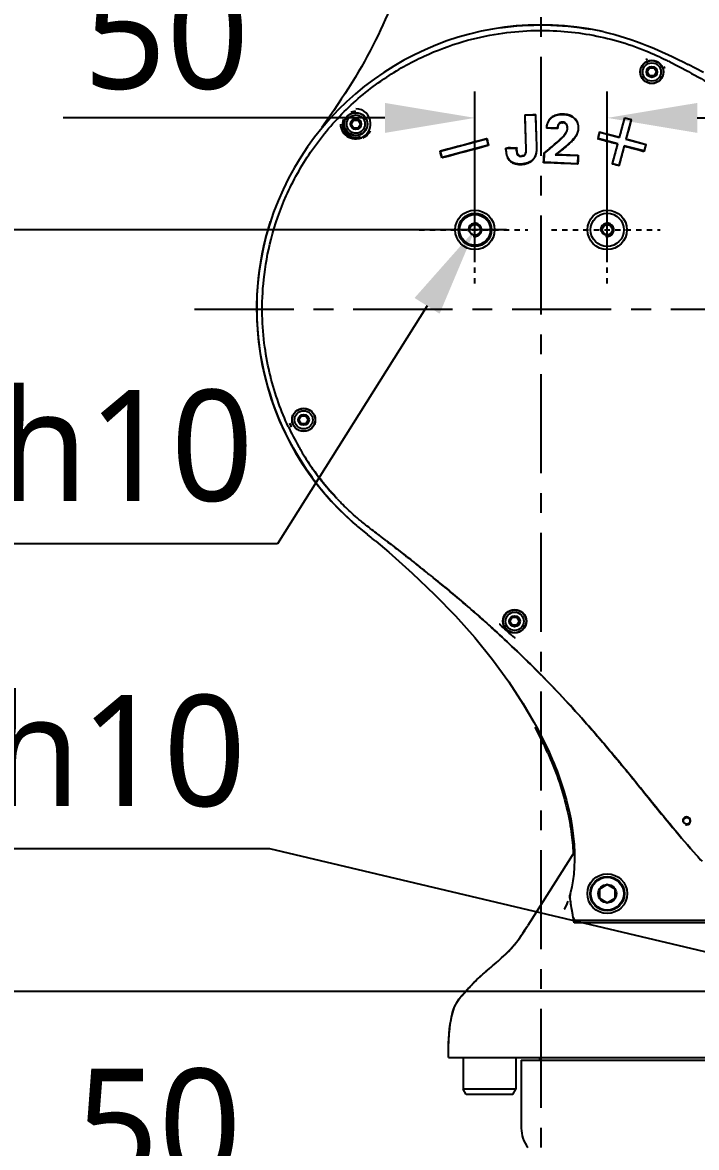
# Model space of a CAD drawing. Header units: millimetres. Extents: x 5828 to 6704, y 123 to 421.
# Drawn here: x 6404.27 to 6417.01, y 231.3 to 252.57 of the extents above; entities that cross this region are included whole.
import ezdxf
from ezdxf import colors
from ezdxf.entities.mleader import LeaderData, LeaderLine
from ezdxf.math import Vec2, Vec3

# ---------------------------------------------------------------- set-up
doc = ezdxf.new("R2010")
doc.units = ezdxf.units.MM
doc.linetypes.add('BANKLINE1', pattern=[5.5, 4, -1.5])
doc.linetypes.add('CENTER', pattern=[0.6, 0.375, -0.075, 0.075, -0.075])
for name, color, linetype in [('00_COMPONENTS', 7, 'BANKLINE1'), ('DIM', 7, 'Continuous'), ('外形图', 7, 'Continuous')]:
    doc.layers.add(name, color=color, linetype=linetype)
doc.styles.add('微软雅黑', font='msyh.ttc', dxfattribs={"height": 2.1})
doc.dimstyles.new('尺寸标注_1_20比例', dxfattribs={"dimtxt": 2.1, "dimasz": 1.7, "dimexe": 0.5, "dimexo": 0.4, "dimgap": 0.5, "dimtad": 1, "dimdec": 1, "dimlfac": 20, "dimdsep": 46, "dimtxsty": '微软雅黑', "dimcen": 0.09, "dimadec": 0, "dimazin": 0, "dimtp": 0.01, "dimtm": 0.01, "dimtfac": 1, "dimtdec": 1, "dimtofl": 0, "dimtmove": 0, "dimatfit": 3, "dimfxl": 1, "dimtolj": 1, "dimarcsym": 0})

# ---------------------------------------------------------------- blocks, each defined once
blk = doc.blocks.new('*D1505')
at = {"layer": 'Defpoints', "color": 0}
for p in [(6415.321, 250.77), (6412.821, 247.64), (6415.321, 247.64)]:
    blk.add_point(p, dxfattribs=at)
at = {"layer": '外形图', "color": 0, "lineweight": -2, "ltscale": 20}
for p, q in [((6412.821, 248.04), (6412.821, 251.27)), ((6415.321, 248.04), (6415.321, 251.27)), ((6411.121, 250.77), (6405.042, 250.77)), ((6417.021, 250.77), (6418.721, 250.77))]:
    blk.add_line(p, q, dxfattribs=at)
at = {"layer": '外形图', "color": 0}
for points in [[(6411.121, 250.487), (6411.121, 251.053), (6412.821, 250.77)], [(6417.021, 251.053), (6417.021, 250.487), (6415.321, 250.77)]]:
    blk.add_solid(points, dxfattribs=at)
at = {"layer": '外形图', "color": 0, "insert": (6406.992, 252.356), "char_height": 2.1, "attachment_point": 5, "style": '微软雅黑'}
blk.add_mtext('\\A1;50', dxfattribs=at)
blk = doc.blocks.new('*D1506')
at = {"layer": 'Defpoints', "color": 0}
for p in [(6420.321, 235.272), (6422.821, 235.272), (6422.821, 230.141)]:
    blk.add_point(p, dxfattribs=at)
at = {"layer": '外形图', "color": 0, "lineweight": -2, "ltscale": 20}
for p, q in [((6420.321, 234.872), (6420.321, 229.641)), ((6422.821, 234.872), (6422.821, 229.641)), ((6418.621, 230.141), (6404.894, 230.141)), ((6424.521, 230.141), (6426.221, 230.141))]:
    blk.add_line(p, q, dxfattribs=at)
at = {"layer": '外形图', "color": 0}
for points in [[(6418.621, 229.858), (6418.621, 230.424), (6420.321, 230.141)], [(6424.521, 230.424), (6424.521, 229.858), (6422.821, 230.141)]]:
    blk.add_solid(points, dxfattribs=at)
at = {"layer": '外形图', "color": 0, "insert": (6406.844, 231.727), "char_height": 2.1, "attachment_point": 5, "style": '微软雅黑'}
blk.add_mtext('\\A1;50', dxfattribs=at)
blk = doc.blocks.new('*D1509')
at = {"layer": 'Defpoints', "color": 0}
for p in [(6411.821, 280.928), (6416.709, 222.153), (6442.674, 222.153)]:
    blk.add_point(p, dxfattribs=at)
at = {"layer": '外形图', "color": 0, "lineweight": -2, "ltscale": 20}
for p, q in [((6412.221, 280.928), (6443.174, 280.928)), ((6442.674, 279.228), (6442.674, 223.853)), ((6417.109, 222.153), (6443.174, 222.153))]:
    blk.add_line(p, q, dxfattribs=at)
at = {"layer": '外形图', "color": 0}
for points in [[(6442.957, 279.228), (6442.39, 279.228), (6442.674, 280.928)], [(6442.39, 223.853), (6442.957, 223.853), (6442.674, 222.153)]]:
    blk.add_solid(points, dxfattribs=at)
at = {"layer": '外形图', "color": 0, "insert": (6441.082, 251.54), "char_height": 2.1, "attachment_point": 5, "rotation": 90, "style": '微软雅黑'}
blk.add_mtext('\\A1;1175.5', dxfattribs=at)
blk = doc.blocks.new('*D1543')
at = {"layer": 'Defpoints', "color": 0}
for p in [(6421.321, 234.253), (6388.418, 222.153), (6418.196, 222.153)]:
    blk.add_point(p, dxfattribs=at)
at = {"layer": 'DIM', "color": 0, "linetype": 'ByBlock', "lineweight": -2, "ltscale": 20}
for p, q in [((6420.921, 234.253), (6387.918, 234.253)), ((6388.418, 232.553), (6388.418, 223.853)), ((6417.796, 222.153), (6387.918, 222.153))]:
    blk.add_line(p, q, dxfattribs=at)
at = {"layer": 'DIM', "color": 0}
for points in [[(6388.701, 232.553), (6388.135, 232.553), (6388.418, 234.253)], [(6388.135, 223.853), (6388.701, 223.853), (6388.418, 222.153)]]:
    blk.add_solid(points, dxfattribs=at)
at = {"layer": 'DIM', "color": 0, "insert": (6386.85, 228.203), "char_height": 2.1, "attachment_point": 5, "rotation": 90, "style": '微软雅黑'}
blk.add_mtext('\\A1;242', dxfattribs=at)
blk = doc.blocks.new('*D1544')
at = {"layer": 'Defpoints', "color": 0}
for p in [(6413.82, 248.653), (6388.418, 234.253), (6421.321, 234.253)]:
    blk.add_point(p, dxfattribs=at)
at = {"layer": 'DIM', "color": 0, "linetype": 'ByBlock', "lineweight": -2, "ltscale": 20}
for p, q in [((6413.42, 248.653), (6387.918, 248.653)), ((6388.418, 246.953), (6388.418, 235.953)), ((6420.921, 234.253), (6387.918, 234.253))]:
    blk.add_line(p, q, dxfattribs=at)
at = {"layer": 'DIM', "color": 0}
for points in [[(6388.701, 246.953), (6388.135, 246.953), (6388.418, 248.653)], [(6388.135, 235.953), (6388.701, 235.953), (6388.418, 234.253)]]:
    blk.add_solid(points, dxfattribs=at)
at = {"layer": 'DIM', "color": 0, "insert": (6386.833, 241.453), "char_height": 2.1, "attachment_point": 5, "rotation": 90, "style": '微软雅黑'}
blk.add_mtext('\\A1;288', dxfattribs=at)
blk = doc.blocks.new('*D1545')
at = {"layer": 'Defpoints', "color": 0}
for p in [(6388.418, 254.403), (6413.821, 254.403), (6413.82, 248.653)]:
    blk.add_point(p, dxfattribs=at)
at = {"layer": 'DIM', "color": 0, "linetype": 'ByBlock', "lineweight": -2, "ltscale": 20}
for p, q in [((6413.421, 254.403), (6387.918, 254.403)), ((6388.418, 250.353), (6388.418, 252.703)), ((6413.42, 248.653), (6387.918, 248.653))]:
    blk.add_line(p, q, dxfattribs=at)
at = {"layer": 'DIM', "color": 0}
for points in [[(6388.701, 252.703), (6388.135, 252.703), (6388.418, 254.403)], [(6388.135, 250.353), (6388.701, 250.353), (6388.418, 248.653)]]:
    blk.add_solid(points, dxfattribs=at)
at = {"layer": 'DIM', "color": 0, "insert": (6386.827, 251.528), "char_height": 2.1, "attachment_point": 5, "rotation": 90, "style": '微软雅黑'}
blk.add_mtext('\\A1;115', dxfattribs=at)
blk = doc.blocks.new('*D1556')
at = {"layer": 'Defpoints', "color": 0}
for p in [(6382.821, 278.378), (6421.571, 223.051), (6421.571, 206.909)]:
    blk.add_point(p, dxfattribs=at)
at = {"layer": 'DIM', "color": 0, "linetype": 'ByBlock', "lineweight": -2, "ltscale": 20}
for p, q in [((6382.821, 277.978), (6382.821, 206.409)), ((6421.571, 222.651), (6421.571, 206.409)), ((6384.521, 206.909), (6419.871, 206.909))]:
    blk.add_line(p, q, dxfattribs=at)
at = {"layer": 'DIM', "color": 0}
for points in [[(6384.521, 207.193), (6384.521, 206.626), (6382.821, 206.909)], [(6419.871, 206.626), (6419.871, 207.193), (6421.571, 206.909)]]:
    blk.add_solid(points, dxfattribs=at)
at = {"layer": 'DIM', "color": 0, "insert": (6402.196, 208.477), "char_height": 2.1, "attachment_point": 5, "style": '微软雅黑'}
blk.add_mtext('\\A1;775', dxfattribs=at)

msp = doc.modelspace()

# ---------------------------------------------------------------- linework, layer by layer
at = {"layer": '00_COMPONENTS', "linetype": 'CENTER', "ltscale": 5}
msp.add_line((6407.5225, 247.1527), (6420.8136, 247.1527), dxfattribs=at)
at = {"layer": '00_COMPONENTS', "linetype": 'ByBlock', "ltscale": 20}
for centre, radius in [((6412.8206, 248.6525), 0.3728), ((6412.8206, 248.6525), 0.3135), ((6412.8206, 248.6525), 0.2906), ((6415.3204, 248.6527), 0.3728), ((6415.3204, 248.6527), 0.3135)]:
    msp.add_circle(centre, radius, dxfattribs=at)
at = {"layer": '外形图', "linetype": 'CENTER', "ltscale": 5}
msp.add_line((6414.0708, 223.051), (6414.0708, 284.7796), dxfattribs=at)
at = {"layer": '外形图', "linetype": 'Continuous'}
for p, q in [((6415.1985, 252.408), (6415.2034, 252.407)), ((6416.4455, 251.8591), (6416.4597, 251.852)), ((6416.0747, 251.6389), (6416.1187, 251.7151)), ((6416.1187, 251.5626), (6416.0747, 251.6389)), ((6416.1187, 251.7151), (6416.2068, 251.7151)), ((6416.2068, 251.7151), (6416.2508, 251.6389)), ((6416.2508, 251.6389), (6416.2068, 251.5626)), ((6417.1406, 251.6262), (6416.848, 251.78)), ((6416.2068, 251.5626), (6416.1187, 251.5626)), ((6410.48, 250.8863), (6410.5708, 250.9034)), ((6413.768, 250.8199), (6413.7611, 250.8263)), ((6413.7611, 250.8263), (6413.7613, 250.82)), ((6413.7613, 250.82), (6413.7635, 250.7531)), ((6413.7678, 250.8202), (6413.9632, 250.8267)), ((6413.7894, 250.1681), (6413.7678, 250.8202)), ((6413.8307, 250.8286), (6413.854, 250.8294)), ((6413.854, 250.8294), (6413.8772, 250.8301)), ((6413.963, 250.8329), (6413.9699, 250.8332)), ((6413.9632, 250.8267), (6413.9831, 250.226)), ((6413.9634, 250.8264), (6413.9699, 250.8332)), ((6413.9722, 250.7657), (6413.9699, 250.8332)), ((6410.4826, 250.6529), (6410.5266, 250.7291)), ((6410.5266, 250.5766), (6410.4826, 250.6529)), ((6410.5266, 250.7291), (6410.6146, 250.7291)), ((6410.6146, 250.5766), (6410.5266, 250.5766)), ((6410.6146, 250.7291), (6410.6587, 250.6529)), ((6410.6587, 250.6529), (6410.6146, 250.5766)), ((6414.3786, 250.5748), (6414.1776, 250.583)), ((6415.5534, 250.3981), (6415.6537, 250.7724)), ((6415.6474, 250.7739), (6415.6254, 250.6921)), ((6415.6473, 250.7739), (6415.7811, 250.738)), ((6415.6537, 250.7724), (6415.7744, 250.7401)), ((6415.7744, 250.7401), (6415.6741, 250.3658)), ((6415.7592, 250.6563), (6415.7811, 250.738)), ((6412.169, 250.1409), (6413.0384, 250.3739)), ((6413.0368, 250.3799), (6413.0434, 250.3817)), ((6413.0384, 250.3739), (6413.0707, 250.2531)), ((6413.0386, 250.3735), (6413.0434, 250.3817)), ((6413.0434, 250.3817), (6413.0553, 250.3371)), ((6414.3373, 250.5694), (6414.3136, 250.5703)), ((6415.1405, 250.3793), (6415.1387, 250.3725)), ((6415.1469, 250.3774), (6415.1387, 250.3725)), ((6415.2227, 250.3499), (6415.1387, 250.3725)), ((6415.1506, 250.4171), (6415.1405, 250.3793)), ((6415.1467, 250.3777), (6415.1791, 250.4984)), ((6415.521, 250.2774), (6415.1467, 250.3777)), ((6415.1626, 250.4616), (6415.1506, 250.4171)), ((6415.1745, 250.5062), (6415.1626, 250.4616)), ((6415.1793, 250.4981), (6415.1745, 250.5062)), ((6415.1745, 250.5062), (6415.2165, 250.495)), ((6415.1791, 250.4984), (6415.5534, 250.3981)), ((6415.2165, 250.495), (6415.2584, 250.4837)), ((6415.4664, 250.428), (6415.5488, 250.4059)), ((6415.5536, 250.3978), (6415.5488, 250.4059)), ((6415.5598, 250.4468), (6415.5489, 250.4059)), ((6415.6741, 250.3658), (6416.0484, 250.2655)), ((6415.6742, 250.3655), (6415.6824, 250.3701)), ((6415.6824, 250.3701), (6415.6935, 250.411)), ((6415.6825, 250.3701), (6415.7237, 250.359)), ((6415.6935, 250.411), (6415.7044, 250.4519)), ((6415.7237, 250.359), (6415.9729, 250.2922)), ((6412.1611, 250.1453), (6412.1674, 250.147)), ((6413.0707, 250.2531), (6412.2014, 250.0202)), ((6413.0553, 250.3371), (6413.0673, 250.2925)), ((6413.0673, 250.2925), (6413.0773, 250.2549)), ((6413.0709, 250.2528), (6413.0792, 250.248)), ((6413.0792, 250.248), (6413.0726, 250.2462)), ((6413.0773, 250.2549), (6413.0792, 250.248)), ((6413.4112, 250.1941), (6413.4043, 250.2005)), ((6413.4055, 250.1656), (6413.4043, 250.2005)), ((6413.411, 250.1945), (6413.6021, 250.2008)), ((6413.4119, 250.1663), (6413.411, 250.1945)), ((6413.4955, 250.2036), (6413.5183, 250.2042)), ((6413.6004, 250.207), (6413.6091, 250.2073)), ((6413.6021, 250.2008), (6413.6019, 250.1688)), ((6413.6023, 250.2005), (6413.6091, 250.2073)), ((6413.6089, 250.1727), (6413.6088, 250.1683)), ((6413.6091, 250.2073), (6413.6089, 250.1727)), ((6413.7806, 250.2407), (6413.7831, 250.1675)), ((6413.9899, 250.2257), (6413.9878, 250.2933)), ((6415.4207, 249.9031), (6415.521, 250.2774)), ((6415.513, 250.2722), (6415.4718, 250.2832)), ((6415.513, 250.2721), (6415.5018, 250.2306)), ((6415.5213, 250.2771), (6415.513, 250.2721)), ((6415.6417, 250.245), (6415.5415, 249.8707)), ((6415.6355, 250.1948), (6415.6466, 250.2363)), ((6416.016, 250.1447), (6415.6417, 250.245)), ((6415.642, 250.2448), (6415.6467, 250.2364)), ((6415.6467, 250.2364), (6415.6883, 250.2252)), ((6415.6883, 250.2252), (6415.7299, 250.214)), ((6415.9729, 250.2922), (6416.0568, 250.2698)), ((6416.0484, 250.2655), (6416.016, 250.1447)), ((6416.0209, 250.136), (6416.0329, 250.1806)), ((6416.0329, 250.1806), (6416.0449, 250.2252)), ((6416.0449, 250.2252), (6416.0552, 250.2637)), ((6416.0486, 250.2652), (6416.0568, 250.2698)), ((6416.0552, 250.2637), (6416.0568, 250.2698)), ((6412.1693, 250.1406), (6412.1611, 250.1453)), ((6412.1627, 250.1393), (6412.1611, 250.1453)), ((6412.173, 250.1007), (6412.1627, 250.1393)), ((6412.2014, 250.0202), (6412.169, 250.1409)), ((6412.185, 250.0561), (6412.173, 250.1007)), ((6412.1969, 250.0116), (6412.185, 250.0561)), ((6412.2016, 250.0199), (6412.1969, 250.0116)), ((6412.2032, 250.0133), (6412.1969, 250.0116)), ((6414.1188, 249.9233), (6414.1212, 249.9837)), ((6414.1212, 249.9837), (6414.122, 250.0038)), ((6414.122, 250.0038), (6414.1228, 250.024)), ((6414.1228, 250.024), (6414.1261, 250.1047)), ((6414.1255, 249.9302), (6414.1325, 250.1018)), ((6414.1327, 250.1015), (6414.1261, 250.1047)), ((6414.334, 250.0748), (6414.7661, 250.0574)), ((6414.3533, 250.0803), (6414.4003, 250.0784)), ((6414.7661, 250.0574), (6414.7599, 249.9046)), ((6414.7663, 250.0636), (6414.7733, 250.0633)), ((6414.7663, 250.057), (6414.7733, 250.0633)), ((6414.7695, 249.971), (6414.7668, 249.9043)), ((6414.7703, 249.9894), (6414.7695, 249.971)), ((6414.771, 250.0079), (6414.7703, 249.9894)), ((6414.7733, 250.0633), (6414.771, 250.0079)), ((6415.4349, 249.9811), (6415.4145, 249.9047)), ((6415.5464, 249.8621), (6415.5687, 249.9452)), ((6416.0142, 250.1379), (6416.021, 250.1361)), ((6416.0163, 250.1444), (6416.0209, 250.136)), ((6414.1257, 249.9299), (6414.1188, 249.9233)), ((6414.1252, 249.9231), (6414.1188, 249.9233)), ((6414.1913, 249.9204), (6414.1252, 249.9231)), ((6414.7599, 249.9046), (6414.1255, 249.9302)), ((6414.7596, 249.8974), (6414.6952, 249.9)), ((6414.7665, 249.8971), (6414.7596, 249.8974)), ((6414.7601, 249.9042), (6414.7665, 249.8971)), ((6414.7668, 249.9043), (6414.7665, 249.8971)), ((6415.4145, 249.9047), (6415.4127, 249.8979)), ((6415.4209, 249.9028), (6415.4127, 249.8979)), ((6415.4574, 249.8859), (6415.4127, 249.8979)), ((6415.5415, 249.8707), (6415.4207, 249.9031)), ((6415.4872, 249.8779), (6415.4574, 249.8859)), ((6415.502, 249.8739), (6415.4872, 249.8779)), ((6415.5464, 249.862), (6415.502, 249.8739)), ((6415.5417, 249.8704), (6415.5464, 249.8621)), ((6409.4965, 245.0607), (6409.5406, 245.137)), ((6409.5406, 244.9845), (6409.4965, 245.0607)), ((6409.5406, 245.137), (6409.6286, 245.137)), ((6409.6286, 245.137), (6409.6726, 245.0607)), ((6409.6726, 245.0607), (6409.6286, 244.9845)), ((6409.6286, 244.9845), (6409.5406, 244.9845)), ((6409.8133, 244.0542), (6409.8134, 244.054)), ((6409.91, 243.9258), (6409.9031, 243.9346)), ((6409.9423, 243.8851), (6409.938, 243.8906)), ((6409.9446, 243.882), (6409.9388, 243.8892)), ((6409.9462, 243.8803), (6409.9423, 243.8851)), ((6410.2193, 243.5662), (6410.2144, 243.5715)), ((6410.7861, 242.8981), (6410.7926, 242.893)), ((6410.8596, 242.838), (6410.7926, 242.893)), ((6411.15, 242.7717), (6411.1816, 242.7473)), ((6411.6236, 242.4021), (6411.6654, 242.3692)), ((6411.6654, 242.3692), (6411.7088, 242.3351)), ((6411.7583, 242.2961), (6411.7782, 242.2804)), ((6413.4828, 241.2527), (6413.5268, 241.3289)), ((6413.5268, 241.1764), (6413.4828, 241.2527)), ((6413.5268, 241.3289), (6413.6148, 241.3289)), ((6413.6148, 241.3289), (6413.6588, 241.2527)), ((6413.6588, 241.2527), (6413.6148, 241.1764)), ((6413.6148, 241.1764), (6413.5268, 241.1764)), ((6413.6914, 239.7511), (6413.7231, 239.7027)), ((6413.7231, 239.7027), (6413.9339, 239.3446)), ((6414.2096, 238.8016), (6414.2246, 238.7696)), ((6414.6997, 236.8955), (6413.8213, 235.5028)), ((6414.6278, 236.1248), (6414.6227, 236.1054)), ((6414.6523, 236.2322), (6414.6278, 236.1248)), ((6415.3208, 236.2742), (6415.1723, 236.1884)), ((6415.1723, 236.1884), (6415.1723, 236.0169)), ((6415.4693, 236.1884), (6415.3208, 236.2742)), ((6415.4693, 236.0169), (6415.4693, 236.1884)), ((6415.1723, 236.0169), (6415.3208, 235.9312)), ((6415.3208, 235.9312), (6415.4693, 236.0169)), ((6414.5099, 235.8112), (6414.5095, 235.8104)), ((6414.6695, 235.702), (6414.6641, 235.734)), ((6414.6778, 235.6526), (6414.6695, 235.702)), ((6414.6821, 235.627), (6414.6778, 235.6526)), ((6414.6946, 235.5527), (6414.6821, 235.627)), ((6428.1748, 235.5527), (6414.6946, 235.5527)), ((6414.7036, 235.6027), (6415.8574, 235.6027)), ((6415.8574, 235.6027), (6426.7951, 235.6027)), ((6412.3208, 233.0027), (6427.0708, 233.0027)), ((6412.5958, 233.0027), (6412.5958, 232.4027)), ((6413.5958, 233.0027), (6413.5958, 232.4027)), ((6413.6958, 232.9527), (6430.8687, 232.9527)), ((6413.6958, 232.9527), (6430.8708, 232.9527)), ((6413.6958, 232.9527), (6413.6958, 231.6705)), ((6414.0458, 232.9527), (6414.0458, 233.0027)), ((6413.5958, 232.4027), (6412.5958, 232.4027)), ((6412.6535, 232.3027), (6412.5958, 232.4027)), ((6413.5381, 232.3027), (6412.6535, 232.3027)), ((6413.5381, 232.3027), (6413.5958, 232.4027))]:
    msp.add_line(p, q, dxfattribs=at)
at = {"layer": '外形图', "linetype": 'CENTER', "ltscale": 0.05}
for p, q in [((6412.8207, 247.64), (6412.8207, 249.672)), ((6415.3207, 247.64), (6415.3207, 249.6719)), ((6411.7681, 248.6531), (6413.8204, 248.6531)), ((6414.2681, 248.6531), (6416.3204, 248.6531))]:
    msp.add_line(p, q, dxfattribs=at)
at = {"layer": '外形图', "linetype": 'Continuous'}
for points in [[(6410.9492, 242.7641), (6411.192, 242.5583), (6411.6376, 242.1619), (6412.0582, 241.7618), (6412.452, 241.3553), (6412.8181, 240.9436), (6413.1541, 240.5273), (6413.4592, 240.1074), (6413.7339, 239.6852), (6413.9339, 239.3446)], [(6413.2866, 241.2063), (6413.2882, 241.2026), (6413.2898, 241.1991), (6413.2914, 241.1958), (6413.2932, 241.1926), (6413.295, 241.1896), (6413.2971, 241.1867), (6413.2994, 241.1839), (6413.3018, 241.1813), (6413.3043, 241.1787)], [(6413.5238, 240.9798), (6413.5266, 240.9774), (6413.5296, 240.9752), (6413.5326, 240.9733), (6413.5357, 240.9715), (6413.5389, 240.97), (6413.5422, 240.9686), (6413.5456, 240.9674), (6413.5491, 240.9662), (6413.5527, 240.965)], [(6413.5585, 240.9591), (6413.5592, 240.958), (6413.5599, 240.9569), (6413.5607, 240.9559), (6413.5615, 240.9549), (6413.5623, 240.954), (6413.5631, 240.9531), (6413.5639, 240.9523), (6413.5646, 240.9514), (6413.5654, 240.95), (6413.5664, 240.9481), (6413.5679, 240.946), (6413.57, 240.9436), (6413.5728, 240.9413), (6413.5765, 240.9391), (6413.581, 240.9371)], [(6413.9339, 239.3446), (6414.0059, 239.2133), (6414.1114, 239.0088), (6414.2075, 238.8073), (6414.294, 238.6099), (6414.3712, 238.4167), (6414.4397, 238.2271), (6414.4994, 238.0417), (6414.5506, 237.8615), (6414.5939, 237.6854), (6414.6294, 237.5142), (6414.6574, 237.3486), (6414.6784, 237.1878), (6414.6926, 237.0322), (6414.7003, 236.8828), (6414.7019, 236.739), (6414.6975, 236.6016), (6414.6876, 236.4712), (6414.6724, 236.348), (6414.6523, 236.2322)], [(6414.2868, 238.6249), (6414.3153, 238.5585), (6414.3953, 238.3523), (6414.4007, 238.3367)], [(6414.5775, 235.9624), (6414.5425, 235.8768), (6414.5095, 235.8104)]]:
    msp.add_lwpolyline(points, dxfattribs=at)
for centre, radius in [((6416.1628, 251.6389), 0.22), ((6416.1628, 251.6389), 0.2157), ((6416.1628, 251.6389), 0.1725), ((6416.1628, 251.6389), 0.1026), ((6410.5706, 250.6529), 0.22), ((6410.5706, 250.6529), 0.2157), ((6410.5706, 250.6529), 0.1725), ((6410.5706, 250.6529), 0.1026), ((6412.8207, 248.6531), 0.105), ((6412.8209, 248.6528), 0.105), ((6415.3207, 248.6531), 0.105), ((6415.3209, 248.6528), 0.105), ((6415.3209, 248.6528), 0.094), ((6409.5846, 245.0607), 0.22), ((6409.5846, 245.0607), 0.2157), ((6409.5846, 245.0607), 0.1725), ((6409.5846, 245.0607), 0.1026), ((6413.5708, 241.2536), 0.2225), ((6413.5708, 241.2527), 0.22), ((6413.5708, 241.2527), 0.2157), ((6413.5708, 241.2527), 0.1725), ((6413.5708, 241.2527), 0.1026), ((6416.8205, 237.4786), 0.0625), ((6415.3208, 236.1027), 0.375), ((6415.3208, 236.1027), 0.325), ((6415.3208, 236.1027), 0.31), ((6415.3208, 236.1027), 0.1715)]:
    msp.add_circle(centre, radius, dxfattribs=at)
for centre, radius, start, end in [((6414.0708, 247.1527), 5.375, 77.83567, 232.32952), ((6414.085, 247.2219), 5.3044, 77.76287, 77.93207), ((6414.1263, 247.2811), 5.2378, 77.55432, 78.13303), ((6416.1578, 251.6316), 0.2579, 108.39832, 114.13269), ((6416.159, 251.6279), 0.2617, 106.70866, 108.40605), ((6416.1589, 251.6292), 0.2602, 16.57913, 25.45992), ((6412.6273, 289.8345), 39.0244, 271.83541, 271.96147), ((6414.4644, 250.3713), 0.4706, 87.6394, 91.2436), ((6414.5144, 250.5464), 0.289, 62.55157, 67.67371), ((6410.5708, 250.6525), 0.2508, 158.81068, 289.99936), ((6414.7037, 250.5379), 0.5344, 175.09895, 175.90227), ((6414.4359, 250.5795), 0.2628, 152.47797, 163.54359), ((6414.4229, 250.586), 0.2484, 146.704, 152.42935), ((6415.0335, 250.4924), 0.653, 172.35086, 173.40461), ((6414.4842, 250.6046), 0.0896, 141.94497, 148.17197), ((6414.5402, 250.5913), 0.2382, 12.31571, 23.63952), ((6414.5238, 250.5877), 0.255, 6.92911, 12.30007), ((6410.5774, 250.6469), 0.2689, 311.04933, 316.67457), ((6414.1299, 250.8471), 0.7374, 315.88666, 319.32404), ((6412.8733, 265.3826), 15.1914, 272.00332, 272.17554), ((6413.9855, 250.1845), 0.5803, 181.86572, 184.15597), ((6413.6273, 245.3478), 4.8576, 91.55431, 92.09189), ((6406.8183, 259.0751), 11.5704, 309.43339, 309.69391), ((6413.9787, 250.9938), 0.9481, 313.14262, 315.88344), ((6413.8998, 250.1783), 0.4943, 184.157, 186.78252), ((6413.8371, 250.1709), 0.4313, 186.78424, 189.71036), ((6413.7771, 250.1541), 0.1677, 189.4791, 192.69274), ((6405.8593, 260.2413), 13.0802, 309.19859, 309.4333), ((6411.2674, 254.1813), 5.1323, 306.96109, 307.56471), ((6413.6513, 250.1562), 0.2633, 245.8795, 250.94199), ((6413.6736, 250.4311), 0.5408, 271.84119, 275.26704), ((6413.6819, 250.3406), 0.4499, 275.2687, 279.24058), ((6412.8207, 248.6531), 0.125, 255, 195), ((6415.3207, 248.6531), 0.125, 255, 195), ((6414.0816, 247.1673), 5.2829, 204.98908, 209.51899), ((6414.1178, 247.187), 5.324, 209.51166, 210.58736), ((6414.0959, 247.174), 5.2986, 210.58631, 214.61074), ((6414.0392, 247.1363), 5.2306, 212.36695, 216.10979), ((6414.1384, 247.1739), 5.4359, 215.81025, 216.84618), ((6414.0057, 247.1132), 5.1898, 214.62405, 216.11667), ((6413.786, 246.9531), 4.918, 216.11881, 217.23285), ((6413.8008, 246.9641), 4.9364, 216.12243, 218.23762), ((6413.7991, 246.962), 4.9339, 216.11841, 216.39868), ((6413.8025, 246.9645), 4.9381, 216.39872, 216.98375), ((6413.8051, 246.9665), 4.9415, 216.98371, 217.1528), ((6413.8077, 246.9685), 4.9448, 217.15285, 217.84758), ((6413.8041, 246.9668), 4.9406, 217.23208, 217.3525), ((6414.1402, 247.1752), 5.4382, 216.84616, 217.22277), ((6414.1445, 247.1784), 5.4435, 217.22182, 221.99086), ((6413.81, 246.9713), 4.9481, 217.35255, 217.64967), ((6413.8259, 246.9836), 4.9682, 217.65004, 218.50354), ((6413.8106, 246.9707), 4.9484, 217.97705, 218.18016), ((6413.8114, 246.9713), 4.9494, 218.18016, 218.34761), ((6413.8338, 246.9898), 4.9782, 218.23498, 218.50317), ((6413.812, 246.9718), 4.9502, 218.34761, 218.51618), ((6413.7311, 246.9801), 4.8893, 218.98755, 223.51687), ((6414.2067, 247.3189), 5.4727, 218.64202, 221.5582), ((6413.8393, 246.9942), 4.9852, 218.50314, 218.65447), ((6413.813, 246.9727), 4.9515, 218.62257, 218.87368), ((6413.8753, 247.0235), 5.0317, 218.65897, 220.88324), ((6413.8514, 247.0039), 5.0008, 218.6548, 219.45987), ((6413.8704, 247.0195), 5.0256, 218.87882, 220.93976), ((6413.8628, 247.0132), 5.0155, 219.45953, 219.58877), ((6413.8826, 247.0298), 5.0414, 219.59014, 220.88298), ((6413.9112, 247.0545), 5.0791, 220.88247, 221.09192), ((6413.9373, 247.0773), 5.1138, 221.09236, 221.69225), ((6414.2603, 247.3657), 5.5438, 221.55222, 222.637), ((6413.9625, 247.0997), 5.1475, 221.69179, 221.86526), ((6413.9959, 247.1297), 5.1924, 221.86622, 222.69756), ((6414.0425, 247.1727), 5.2558, 222.69702, 223.25017), ((6414.0849, 247.2126), 5.314, 223.3283, 223.85023), ((6414.1167, 247.1608), 5.4111, 222.04973, 229.18402), ((6414.1098, 247.2365), 5.3485, 223.84988, 224.04427), ((6397.1423, 226.1044), 21.6374, 50.34962, 50.65697), ((6387.4272, 212.001), 38.8537, 52.36939, 52.55732), ((6432.6871, 270.2401), 34.904, 232.3598, 232.86697), ((6392.1463, 217.4724), 31.6361, 51.68949, 51.80346), ((6392.5378, 217.9673), 31.0048, 51.3867, 51.8056), ((6392.6415, 218.0975), 30.8387, 51.22409, 51.64427), ((6397.1168, 223.1018), 24.2654, 47.45677, 48.15628), ((6407.0464, 235.5469), 7.8405, 28.00665, 28.2078), ((6407.3162, 235.6877), 7.5361, 25.13746, 28.0247), ((6407.7001, 235.8702), 7.1111, 24.02932, 25.12061), ((6416.8205, 237.4787), 0.0751, 255.44565, 269.99201), ((6416.8205, 237.4786), 0.075, 269.9991, 89.9991), ((6426.006, 244.9486), 12.1195, 222.04937, 222.78853), ((6414.8491, 236.0443), 0.2345, 164.90899, 176.51974), ((6286.1416, 214.1811), 130.3172, 9.483512, 9.642805), ((6312.9931, 218.7204), 103.0848, 9.499831, 9.655364), ((6414.8515, 236.0438), 0.2369, 165.05276, 170.51627), ((6421.0889, 238.9323), 7.2013, 207.09203, 207.53977), ((6414.2958, 231.6705), 0.6, 180, 217.78433)]:
    msp.add_arc(centre, radius, start, end, dxfattribs=at)
for points in [[(6411.5363, 253.7715), (6411.2592, 252.7733), (6410.7659, 251.7413), (6409.9279, 250.5897)], [(6413.2893, 252.4707), (6413.856, 252.5549), (6414.4438, 252.5451), (6415.008, 252.4453)], [(6415.2551, 252.3959), (6415.811, 252.2732), (6416.343, 252.0428), (6416.848, 251.78)], [(6413.7611, 250.8262), (6413.7843, 250.827), (6413.8075, 250.8279), (6413.8307, 250.8286)], [(6414.3469, 250.8235), (6414.3169, 250.813), (6414.2882, 250.7971), (6414.2638, 250.7767)], [(6414.2679, 250.772), (6414.322, 250.8174), (6414.3937, 250.8389), (6414.4833, 250.8353)], [(6414.398, 250.8366), (6414.3807, 250.8336), (6414.3635, 250.8293), (6414.3469, 250.8235)], [(6414.4542, 250.8418), (6414.4354, 250.8414), (6414.4166, 250.8398), (6414.398, 250.8366)], [(6414.4833, 250.8353), (6414.5785, 250.8314), (6414.6508, 250.8053), (6414.7008, 250.7573)], [(6414.5443, 250.8357), (6414.5243, 250.8389), (6414.504, 250.8407), (6414.4838, 250.8415)], [(6414.6242, 250.8138), (6414.5986, 250.8243), (6414.5715, 250.8313), (6414.5443, 250.8357)], [(6414.7056, 250.7617), (6414.6885, 250.7781), (6414.6686, 250.7919), (6414.6476, 250.8029)], [(6413.7635, 250.7531), (6413.769, 250.5823), (6413.7747, 250.4115), (6413.7806, 250.2407)], [(6413.9878, 250.2933), (6413.9827, 250.4507), (6413.9775, 250.6082), (6413.9722, 250.7657)], [(6414.2422, 250.5731), (6414.2184, 250.5741), (6414.1945, 250.5751), (6414.1707, 250.5761)], [(6414.1838, 250.6539), (6414.177, 250.6311), (6414.1733, 250.6073), (6414.1713, 250.5835)], [(6414.1776, 250.583), (6414.1834, 250.663), (6414.2135, 250.7264), (6414.2679, 250.772)], [(6414.2638, 250.7767), (6414.2452, 250.7611), (6414.2287, 250.7426), (6414.2153, 250.7223)], [(6414.3136, 250.5703), (6414.2898, 250.5713), (6414.266, 250.5722), (6414.2422, 250.5731)], [(6414.4081, 250.6645), (6414.3934, 250.6457), (6414.3835, 250.616), (6414.3786, 250.5748)], [(6414.3863, 250.5793), (6414.3888, 250.5978), (6414.3922, 250.6164), (6414.399, 250.6337)], [(6414.4812, 250.6905), (6414.4474, 250.6919), (6414.4225, 250.6828), (6414.4081, 250.6645)], [(6414.4136, 250.6599), (6414.4245, 250.6737), (6414.4453, 250.6857), (6414.462, 250.6804)], [(6414.4687, 250.3935), (6414.5345, 250.4588), (6414.569, 250.5201), (6414.5713, 250.5777)], [(6414.4811, 250.6833), (6414.4998, 250.6826), (6414.5269, 250.6758), (6414.5309, 250.6575)], [(6414.5476, 250.6577), (6414.5309, 250.6784), (6414.5087, 250.6894), (6414.4812, 250.6905)], [(6414.5426, 250.653), (6414.5533, 250.6398), (6414.5638, 250.6233), (6414.5631, 250.6063)], [(6414.5713, 250.5777), (6414.5726, 250.6103), (6414.5643, 250.6369), (6414.5476, 250.6577)], [(6414.5648, 250.5775), (6414.5642, 250.5623), (6414.5612, 250.5471), (6414.5565, 250.5326)], [(6414.7718, 250.5708), (6414.769, 250.5026), (6414.7394, 250.436), (6414.6839, 250.3713)], [(6414.7008, 250.7573), (6414.751, 250.7091), (6414.7749, 250.6472), (6414.7718, 250.5708)], [(6414.7584, 250.6868), (6414.7461, 250.7147), (6414.7276, 250.7405), (6414.7056, 250.7617)], [(6414.7787, 250.5701), (6414.7793, 250.5862), (6414.7788, 250.6025), (6414.7769, 250.6185)], [(6415.6254, 250.6921), (6415.6035, 250.6104), (6415.5816, 250.5286), (6415.5598, 250.4468)], [(6415.7044, 250.4519), (6415.7228, 250.52), (6415.741, 250.5881), (6415.7592, 250.6563)], [(6410.8401, 250.5253), (6410.8125, 250.4657), (6410.7607, 250.4135), (6410.7013, 250.3854)], [(6412.1674, 250.147), (6412.4572, 250.2246), (6412.747, 250.3023), (6413.0368, 250.3799)], [(6414.1325, 250.1018), (6414.2907, 250.2309), (6414.4025, 250.328), (6414.4687, 250.3935)], [(6414.6839, 250.3713), (6414.6281, 250.3063), (6414.5112, 250.2075), (6414.334, 250.0748)], [(6414.3848, 250.5674), (6414.369, 250.5681), (6414.3532, 250.5687), (6414.3373, 250.5694)], [(6414.3967, 250.3341), (6414.4196, 250.3549), (6414.4422, 250.3761), (6414.4642, 250.3978)], [(6414.5262, 250.4715), (6414.5085, 250.4448), (6414.487, 250.4204), (6414.4642, 250.3978)], [(6414.5438, 250.502), (6414.5386, 250.4915), (6414.5326, 250.4813), (6414.5262, 250.4715)], [(6414.6892, 250.3665), (6414.7014, 250.3808), (6414.7129, 250.3958), (6414.7234, 250.4114)], [(6414.7234, 250.4114), (6414.7332, 250.426), (6414.742, 250.4413), (6414.7496, 250.4572)], [(6414.7496, 250.4572), (6414.7567, 250.4721), (6414.7627, 250.4875), (6414.7674, 250.5033)], [(6414.7674, 250.5033), (6414.7738, 250.5249), (6414.7778, 250.5475), (6414.7787, 250.5701)], [(6415.2584, 250.4837), (6415.3278, 250.4652), (6415.3971, 250.4467), (6415.4664, 250.428)], [(6413.0726, 250.2462), (6412.7828, 250.1685), (6412.493, 250.0909), (6412.2032, 250.0133)], [(6413.4923, 249.9557), (6413.442, 249.9973), (6413.4152, 250.0673), (6413.4119, 250.1663)], [(6413.5183, 250.2042), (6413.5457, 250.205), (6413.573, 250.2061), (6413.6004, 250.207)], [(6413.6019, 250.1688), (6413.6018, 250.1582), (6413.6022, 250.1482), (6413.6032, 250.139)], [(6413.7685, 250.0742), (6413.7837, 250.0933), (6413.7908, 250.1249), (6413.7894, 250.1681)], [(6413.7836, 250.1558), (6413.7848, 250.1411), (6413.7868, 250.1253), (6413.7812, 250.1116)], [(6413.9831, 250.226), (6413.9867, 250.117), (6413.9631, 250.0359), (6413.9136, 249.9827)], [(6413.9689, 250.0622), (6413.979, 250.0906), (6413.985, 250.1206), (6413.988, 250.1506)], [(6413.988, 250.1506), (6413.9904, 250.1755), (6413.9909, 250.2007), (6413.9901, 250.2258)], [(6414.2081, 250.1721), (6414.2719, 250.2251), (6414.3353, 250.2785), (6414.3967, 250.3341)], [(6414.627, 250.302), (6414.5546, 250.234), (6414.4751, 250.1737), (6414.3963, 250.1131)], [(6415.4718, 250.2832), (6415.3888, 250.3054), (6415.3057, 250.3276), (6415.2227, 250.3499)], [(6415.5018, 250.2306), (6415.4795, 250.1474), (6415.4572, 250.0643), (6415.4349, 249.9811)], [(6415.5687, 249.9452), (6415.591, 250.0284), (6415.6133, 250.1116), (6415.6355, 250.1948)], [(6415.7299, 250.214), (6415.7991, 250.1954), (6415.8685, 250.1768), (6415.9378, 250.1583)], [(6415.9378, 250.1583), (6415.9632, 250.1515), (6415.9887, 250.1446), (6416.0142, 250.1379)], [(6413.412, 250.0981), (6413.4155, 250.0778), (6413.4206, 250.0576), (6413.4279, 250.0383)], [(6413.4279, 250.0383), (6413.4405, 250.005), (6413.4608, 249.9728), (6413.4883, 249.9501)], [(6413.4883, 249.9501), (6413.505, 249.9363), (6413.5239, 249.9248), (6413.5437, 249.9159)], [(6413.6905, 249.8977), (6413.6084, 249.895), (6413.5426, 249.9141), (6413.4923, 249.9557)], [(6413.6032, 250.139), (6413.6099, 250.0733), (6413.6413, 250.0416), (6413.6907, 250.0432)], [(6413.6135, 250.1173), (6413.6161, 250.1059), (6413.6199, 250.0945), (6413.6256, 250.0843)], [(6413.6256, 250.0843), (6413.6377, 250.0629), (6413.6661, 250.0487), (6413.6907, 250.0495)], [(6413.9136, 249.9827), (6413.8638, 249.9292), (6413.7895, 249.901), (6413.6905, 249.8977)], [(6413.6907, 250.0432), (6413.727, 250.0444), (6413.753, 250.0547), (6413.7685, 250.0742)], [(6413.7635, 250.0779), (6413.7531, 250.0648), (6413.7366, 250.0535), (6413.7198, 250.053)], [(6413.8371, 249.9205), (6413.8675, 249.934), (6413.8961, 249.9534), (6413.9187, 249.9777)], [(6413.9187, 249.9777), (6413.9318, 249.9917), (6413.9429, 250.0076), (6413.952, 250.0243)], [(6413.952, 250.0243), (6413.9586, 250.0365), (6413.9642, 250.0492), (6413.9689, 250.0622)], [(6414.4003, 250.0784), (6414.4938, 250.0748), (6414.5872, 250.0708), (6414.6806, 250.0671)], [(6414.6806, 250.0671), (6414.7092, 250.0659), (6414.7377, 250.0648), (6414.7663, 250.0636)], [(6413.5653, 249.9073), (6413.5806, 249.902), (6413.5964, 249.8981), (6413.6124, 249.8954)], [(6413.6124, 249.8954), (6413.6382, 249.8909), (6413.6647, 249.8897), (6413.691, 249.8906)], [(6413.7542, 249.8965), (6413.7826, 249.9012), (6413.8108, 249.9089), (6413.8371, 249.9205)], [(6414.6952, 249.9), (6414.5272, 249.9068), (6414.3593, 249.9136), (6414.1913, 249.9204)], [(6409.3572, 244.9204), (6409.3427, 244.945), (6409.3268, 244.9715), (6409.3252, 245)], [(6409.8937, 243.9499), (6409.9069, 243.9341), (6409.9193, 243.9176), (6409.9322, 243.9015)], [(6409.9307, 243.904), (6409.9184, 243.9192), (6409.9062, 243.9347), (6409.8937, 243.9499)], [(6411.15, 242.7717), (6411.2238, 242.7148), (6411.2974, 242.6578), (6411.3712, 242.601)], [(6411.5419, 242.4663), (6411.5691, 242.4449), (6411.5963, 242.4235), (6411.6236, 242.4021)], [(6414.6176, 236.01), (6414.6135, 236.0339), (6414.6138, 236.0589), (6414.6178, 236.0828)], [(6413.7714, 235.4246), (6413.7874, 235.4493), (6413.804, 235.4753), (6413.8213, 235.5028)], [(6412.3208, 233.0027), (6412.3208, 233.0215), (6412.3209, 233.0399), (6412.321, 233.0581)]]:
    msp.add_open_spline(points, degree=3, dxfattribs=at)
for points, knots in [([(6411.1089, 251.5129), (6411.3472, 251.6745), (6411.8285, 251.9463), (6412.561, 252.2207), (6413.2418, 252.3717), (6413.8611, 252.4304), (6414.4364, 252.4206), (6414.9882, 252.3531), (6415.5275, 252.2291), (6416.0151, 252.0614), (6416.3154, 251.9232), (6416.4455, 251.8591)], [0, 0, 0, 0, 0.1539549, 0.2945398, 0.4171487, 0.5261557, 0.6267414, 0.7245703, 0.8232141, 0.9223924, 1, 1, 1, 1]), ([(6416.4597, 251.852), (6416.4906, 251.8368), (6416.6844, 251.7391), (6417.0337, 251.5483), (6417.5067, 251.2764), (6417.9687, 250.9868), (6418.4219, 250.6837), (6418.8664, 250.3653), (6419.3092, 250.025), (6419.7654, 249.6487), (6420.2506, 249.2183), (6420.7729, 248.7167), (6421.3312, 248.1306), (6421.8834, 247.4903), (6422.2376, 247.0364), (6422.4027, 246.8144)], [0, 0, 0, 0, 0.0131223, 0.0827948, 0.1519032, 0.2213151, 0.2908718, 0.3599585, 0.4299504, 0.5040106, 0.5856085, 0.6774223, 0.7803457, 0.8944248, 1, 1, 1, 1]), ([(6409.2933, 244.9356), (6409.2256, 245.0808), (6409.0966, 245.3941), (6408.9448, 245.8963), (6408.8381, 246.4522), (6408.7894, 247.0635), (6408.8181, 247.7486), (6408.9563, 248.5113), (6409.2422, 249.3301), (6409.7008, 250.1535), (6410.3222, 250.9025), (6410.8324, 251.3245), (6411.1029, 251.5088), (6411.1089, 251.5129)], [0, 0, 0, 0, 0.0647624, 0.1368685, 0.2118849, 0.2933086, 0.3843955, 0.4885549, 0.6057359, 0.7336472, 0.8677905, 0.9970579, 1, 1, 1, 1]), ([(6410.8503, 250.6726), (6410.8468, 250.7425), (6410.7849, 250.8843), (6410.6413, 250.942), (6410.5722, 250.9431)], [0, 0, 0, 0, 0.5031679, 1, 1, 1, 1]), ([(6410.2803, 250.6509), (6410.2811, 250.6003), (6410.31, 250.499), (6410.4276, 250.3931), (6410.5937, 250.3553), (6410.7077, 250.4038), (6410.754, 250.4441)], [0, 0, 0, 0, 0.2377968, 0.4655449, 0.7120717, 1, 1, 1, 1]), ([(6410.773, 250.4624), (6410.787, 250.4772), (6410.8326, 250.5382), (6410.8531, 250.6172), (6410.8503, 250.6726)], [0, 0, 0, 0, 0.2685454, 1, 1, 1, 1]), ([(6414.399, 250.6337), (6414.4003, 250.6368), (6414.403, 250.6431), (6414.4063, 250.649), (6414.4081, 250.6519)], [0, 0, 0, 0, 0.5015625, 1, 1, 1, 1]), ([(6414.462, 250.6804), (6414.4631, 250.68), (6414.4653, 250.6792), (6414.4674, 250.6781), (6414.4684, 250.6775)], [0, 0, 0, 0, 0.4918108, 1, 1, 1, 1]), ([(6414.4684, 250.6775), (6414.4692, 250.677), (6414.4708, 250.6759), (6414.4724, 250.6747), (6414.4731, 250.6741)], [0, 0, 0, 0, 0.4899277, 1, 1, 1, 1]), ([(6414.5309, 250.6575), (6414.5311, 250.6567), (6414.5314, 250.6549), (6414.5316, 250.6531), (6414.5316, 250.6522)], [0, 0, 0, 0, 0.4865652, 1, 1, 1, 1]), ([(6414.5589, 250.5904), (6414.5584, 250.5894), (6414.5572, 250.5874), (6414.5559, 250.5854), (6414.5552, 250.5844)], [0, 0, 0, 0, 0.4888834, 1, 1, 1, 1]), ([(6414.5631, 250.6063), (6414.563, 250.6036), (6414.5622, 250.5981), (6414.5602, 250.593), (6414.5589, 250.5904)], [0, 0, 0, 0, 0.4853982, 1, 1, 1, 1]), ([(6414.5565, 250.5326), (6414.5548, 250.5273), (6414.551, 250.517), (6414.5463, 250.5069), (6414.5438, 250.502)], [0, 0, 0, 0, 0.5000989, 1, 1, 1, 1]), ([(6413.6088, 250.1683), (6413.6088, 250.1647), (6413.6089, 250.1574), (6413.6092, 250.1501), (6413.6094, 250.1465)], [0, 0, 0, 0, 0.5001661, 1, 1, 1, 1]), ([(6413.6094, 250.1465), (6413.6096, 250.1431), (6413.6102, 250.1365), (6413.6112, 250.1298), (6413.6117, 250.1265)], [0, 0, 0, 0, 0.4993849, 1, 1, 1, 1]), ([(6413.7829, 250.1675), (6413.783, 250.1656), (6413.7832, 250.1617), (6413.7835, 250.1578), (6413.7836, 250.1558)], [0, 0, 0, 0, 0.4933861, 1, 1, 1, 1]), ([(6413.7035, 250.0562), (6413.7025, 250.0567), (6413.7005, 250.0577), (6413.6986, 250.0589), (6413.6976, 250.0595)], [0, 0, 0, 0, 0.4914, 1, 1, 1, 1]), ([(6413.7198, 250.053), (6413.7171, 250.0529), (6413.7115, 250.0533), (6413.7061, 250.055), (6413.7035, 250.0562)], [0, 0, 0, 0, 0.4920504, 1, 1, 1, 1]), ([(6413.7643, 250.0932), (6413.7634, 250.0927), (6413.7615, 250.0918), (6413.7596, 250.091), (6413.7586, 250.0906)], [0, 0, 0, 0, 0.4872668, 1, 1, 1, 1]), ([(6413.7812, 250.1116), (6413.7797, 250.1079), (6413.7752, 250.1005), (6413.7683, 250.0953), (6413.7643, 250.0932)], [0, 0, 0, 0, 0.4722496, 1, 1, 1, 1]), ([(6409.7301, 243.9933), (6409.2414, 244.6707), (6408.5709, 246.2761), (6408.7026, 248.0126), (6408.9572, 248.8084)], [0, 0, 0, 0, 0.4999364, 1, 1, 1, 1]), ([(6410.6634, 243.1495), (6410.6175, 243.1873), (6410.4909, 243.2954), (6410.3602, 243.4207), (6410.2754, 243.5077), (6410.2653, 243.5181)], [0, 0, 0, 0, 0.3282706, 0.9198404, 1, 1, 1, 1]), ([(6411.049, 242.8493), (6411.0294, 242.8643), (6410.9314, 242.9392), (6410.8015, 243.0375), (6410.6939, 243.1243), (6410.6634, 243.1495)], [0, 0, 0, 0, 0.1511644, 0.7570875, 1, 1, 1, 1]), ([(6411.1816, 242.7473), (6411.1985, 242.7342), (6411.2954, 242.6593), (6411.4154, 242.5655), (6411.5184, 242.4847), (6411.5419, 242.4663)], [0, 0, 0, 0, 0.1404475, 0.8041629, 1, 1, 1, 1]), ([(6411.955, 242.1394), (6412.0456, 242.0666), (6412.2357, 241.9121), (6412.5323, 241.6645), (6412.8268, 241.4106), (6413.0212, 241.2377), (6413.1092, 241.1582)], [0, 0, 0, 0, 0.2301609, 0.4848988, 0.7650847, 1, 1, 1, 1]), ([(6416.634, 237.2599), (6416.2758, 237.6856), (6415.5877, 238.5603), (6414.1351, 240.247), (6412.8973, 241.3769), (6412.0328, 242.0763)], [0, 0, 0, 0, 0.2500923, 0.5001609, 1, 1, 1, 1]), ([(6413.1092, 241.1582), (6413.1367, 241.1334), (6413.2909, 240.9936), (6413.5811, 240.7235), (6413.9891, 240.3255), (6414.4342, 239.8666), (6414.9221, 239.3311), (6415.3189, 238.8666), (6415.5549, 238.5809), (6415.6165, 238.5059)], [0, 0, 0, 0, 0.0304081, 0.1708669, 0.3255139, 0.4984604, 0.6957128, 0.9203217, 1, 1, 1, 1]), ([(6415.6222, 238.499), (6415.5587, 238.5763), (6415.3208, 238.8643), (6414.9221, 239.3311), (6414.4342, 239.8666), (6413.9891, 240.3255), (6413.5811, 240.7235), (6413.2909, 240.9936), (6413.1368, 241.1334), (6413.1093, 241.1582)], [0, 0, 0, 0, 0.0819173, 0.3059848, 0.5027616, 0.6752911, 0.8295653, 0.9696855, 1, 1, 1, 1]), ([(6414.1949, 238.7658), (6414.2684, 238.6011), (6414.4685, 238.1007), (6414.6335, 237.4418), (6414.6725, 236.9922), (6414.6772, 236.8598)], [0, 0, 0, 0, 0.2570301, 0.7710903, 1, 1, 1, 1]), ([(6415.6165, 238.5059), (6415.7423, 238.3528), (6416.0558, 237.9661), (6416.511, 237.4013), (6416.8539, 237.0004), (6417.0064, 236.8313)], [0, 0, 0, 0, 0.2731367, 0.6861233, 1, 1, 1, 1]), ([(6417.0064, 236.8313), (6416.8539, 237.0004), (6416.511, 237.4013), (6416.0576, 237.9638), (6415.746, 238.3482), (6415.6222, 238.499)], [0, 0, 0, 0, 0.315166, 0.7298491, 1, 1, 1, 1]), ([(6416.8205, 237.5536), (6416.8091, 237.5536), (6416.7864, 237.5484), (6416.7583, 237.5255), (6416.7437, 237.4913), (6416.7455, 237.4673), (6416.749, 237.456), (6416.7493, 237.4551)], [0, 0, 0, 0, 0.2448959, 0.4897917, 0.7346876, 0.9795834, 1, 1, 1, 1]), ([(6414.615, 236.0586), (6414.6146, 236.0504), (6414.6145, 236.0342), (6414.6162, 236.018), (6414.6176, 236.01)], [0, 0, 0, 0, 0.5008743, 1, 1, 1, 1]), ([(6412.3208, 233.0027), (6412.3208, 233.2435), (6412.322, 233.6045), (6412.4525, 234.0421), (6412.6503, 234.2618), (6412.8373, 234.4636), (6413.0688, 234.6681), (6413.3269, 234.8822), (6413.5969, 235.1538), (6413.7421, 235.3771), (6413.8213, 235.5028)], [0, 0, 0, 0, 0.2367184, 0.3541308, 0.4365702, 0.5239079, 0.6252499, 0.7395754, 0.8539196, 1, 1, 1, 1]), ([(6412.321, 233.0581), (6412.3261, 233.8554), (6412.5403, 234.1501), (6412.9168, 234.553), (6413.4338, 234.9604), (6413.6473, 235.2334), (6413.7714, 235.4246)], [0, 0, 0, 0, 0.3208239, 0.5931276, 0.8304902, 1, 1, 1, 1])]:
    msp.add_open_spline(points, degree=3, knots=knots, dxfattribs=at)

# ---------------------------------------------------------------- dimensions: what is measured, and where the dimension line sits
at = {"layer": 'DIM', "linetype": 'ByBlock', "ltscale": 20}
dim = msp.add_linear_dim(base=(6421.5708, 206.9092), p1=(6382.8208, 278.3776), p2=(6421.5708, 223.051), dimstyle='尺寸标注_1_20比例', dxfattribs=at)
dim.commit()
dim.dimension.update_dxf_attribs({"geometry": '*D1556', "text_midpoint": (6402.1958, 206.9092), "dimtype": 160})
for base, p1, p2, picture, middle in [((6388.418, 254.4027), (6413.8204, 248.6531), (6413.8205, 254.4027), '*D1545', (6386.8267, 251.5279)), ((6388.418, 234.2527), (6413.8204, 248.6531), (6421.3205, 234.2527), '*D1544', (6386.8334, 241.4529)), ((6388.418, 222.1527), (6421.3205, 234.2527), (6418.1958, 222.1527), '*D1543', (6386.8504, 228.2027))]:
    dim = msp.add_linear_dim(base=base, p1=p1, p2=p2, angle=90, dimstyle='尺寸标注_1_20比例', dxfattribs=at)
    dim.commit()
    dim.dimension.update_dxf_attribs({"geometry": picture, "text_midpoint": middle})
at = {"layer": '外形图', "ltscale": 20}
dim = msp.add_linear_dim(base=(6442.6735, 222.1527), p1=(6411.8208, 280.9276), p2=(6416.7089, 222.1527), angle=90, dimstyle='尺寸标注_1_20比例', dxfattribs=at)
dim.commit()
dim.dimension.update_dxf_attribs({"geometry": '*D1509', "text_midpoint": (6442.6735, 251.5402), "dimtype": 160})
for base, p1, p2, picture, middle in [((6415.3207, 250.77), (6412.8207, 247.64), (6415.3207, 247.64), '*D1505', (6406.9922, 250.77)), ((6422.8208, 230.1409), (6420.3208, 235.2715), (6422.8208, 235.2715), '*D1506', (6406.8445, 230.1409))]:
    dim = msp.add_linear_dim(base=base, p1=p1, p2=p2, dimstyle='尺寸标注_1_20比例', dxfattribs=at)
    dim.commit()
    dim.dimension.update_dxf_attribs({"geometry": picture, "text_midpoint": middle, "dimtype": 160})

# ---------------------------------------------------------------- leaders
at = {"layer": '外形图'}
ml = msp.add_multileader_mtext('Standard', dxfattribs=at)
ml.set_content('2×M5{\\A1;\\C256; depth10}', style='微软雅黑')
ml.set_leader_properties()
ml.build(insert=Vec2(0, 0))
ml.multileader.update_dxf_attribs({"text_left_attachment_type": 5, "text_right_attachment_type": 5, "dogleg_length": 0.15, "arrow_head_size": 1.7})
ctx = ml.context
ctx.base_point, ctx.char_height, ctx.arrow_head_size, ctx.landing_gap_size, ctx.plane_origin = Vec3(6388.6446, 242.7189), 2.1, 1.7, 0.3, Vec3(6412.8207, 248.656)
ctx.left_attachment, ctx.right_attachment, ctx.text_align_type = 5, 5, 2
notes = []
notes.append((ctx, [(0, (1, 1, 0), (6409.0891, 242.7189), (-1, 0), 0.15, [(0, [(6412.8207, 248.656)], 0, [])])]))
ctx.mtext.insert, ctx.mtext.alignment, ctx.mtext.flow_direction = Vec3(6408.6391, 245.6283), 3, 5
ml = msp.add_multileader_mtext('Standard', dxfattribs=at)
ml.set_content('2×M5{\\A1;\\C256; depth10}', style='微软雅黑')
ml.set_leader_properties()
ml.build(insert=Vec2(0, 0))
ml.multileader.update_dxf_attribs({"text_left_attachment_type": 5, "text_right_attachment_type": 5, "dogleg_length": 0.15, "arrow_head_size": 1.7})
ctx = ml.context
ctx.base_point, ctx.char_height, ctx.arrow_head_size, ctx.landing_gap_size, ctx.plane_origin = Vec3(6388.5029, 236.9489), 2.1, 1.7, 0.3, Vec3(6420.3208, 234.2555)
ctx.left_attachment, ctx.right_attachment, ctx.text_align_type = 5, 5, 2
notes.append((ctx, [(0, (1, 1, 0), (6408.9474, 236.9489), (-1, 0), 0.15, [(0, [(6420.3208, 234.2555)], 0, [])])]))
ctx.mtext.insert, ctx.mtext.alignment, ctx.mtext.flow_direction = Vec3(6408.4974, 239.8583), 3, 5
for ctx, leaders in notes:
    for number, flags, end, landing, length, lines in leaders:
        leader = LeaderData()
        leader.index, (leader.has_last_leader_line, leader.has_dogleg_vector, leader.attachment_direction) = number, flags
        leader.last_leader_point, leader.dogleg_vector, leader.dogleg_length = Vec3(end), Vec3(landing), length
        for number, points, colour, breaks in lines:
            line = LeaderLine()
            line.index, line.vertices, line.color, line.breaks = number, Vec3.list(points), colors.encode_raw_color(colour), breaks
            leader.lines.append(line)
        ctx.leaders.append(leader)

doc.saveas('drawing.dxf')
